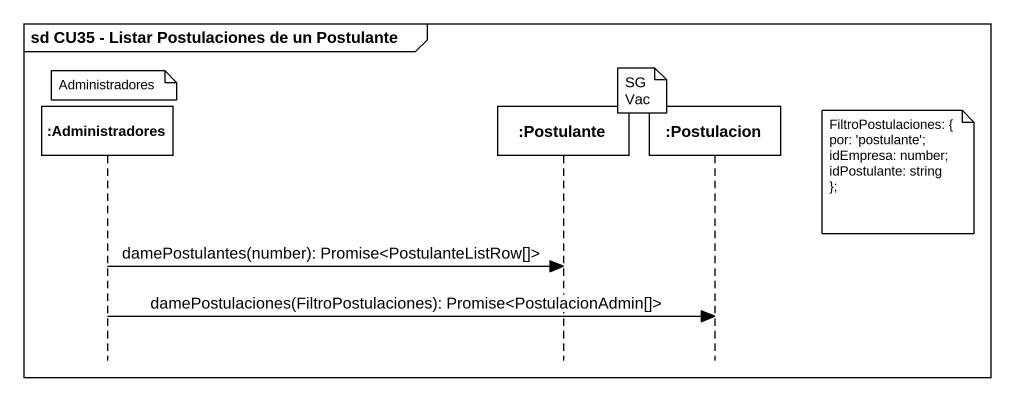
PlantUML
@startuml
mainframe sd CU35 - Listar Postulaciones de un Postulante
hide footbox
participant ":Administradores" as Administradores
participant ":Postulante" as Postulante
participant ":Postulacion" as Postulacion

note over Administradores : Administradores
note left of Postulacion : SGVac
note right of Postulacion
  FiltroPostulaciones: {
  por: 'postulante';
  idEmpresa: number;
  idPostulante: string
  ~};
end note
Administradores -> Postulante : damePostulantes(number): Promise<PostulanteListRow[]>
Administradores -> Postulacion : damePostulaciones(FiltroPostulaciones): Promise<PostulacionAdmin[]>
@enduml
